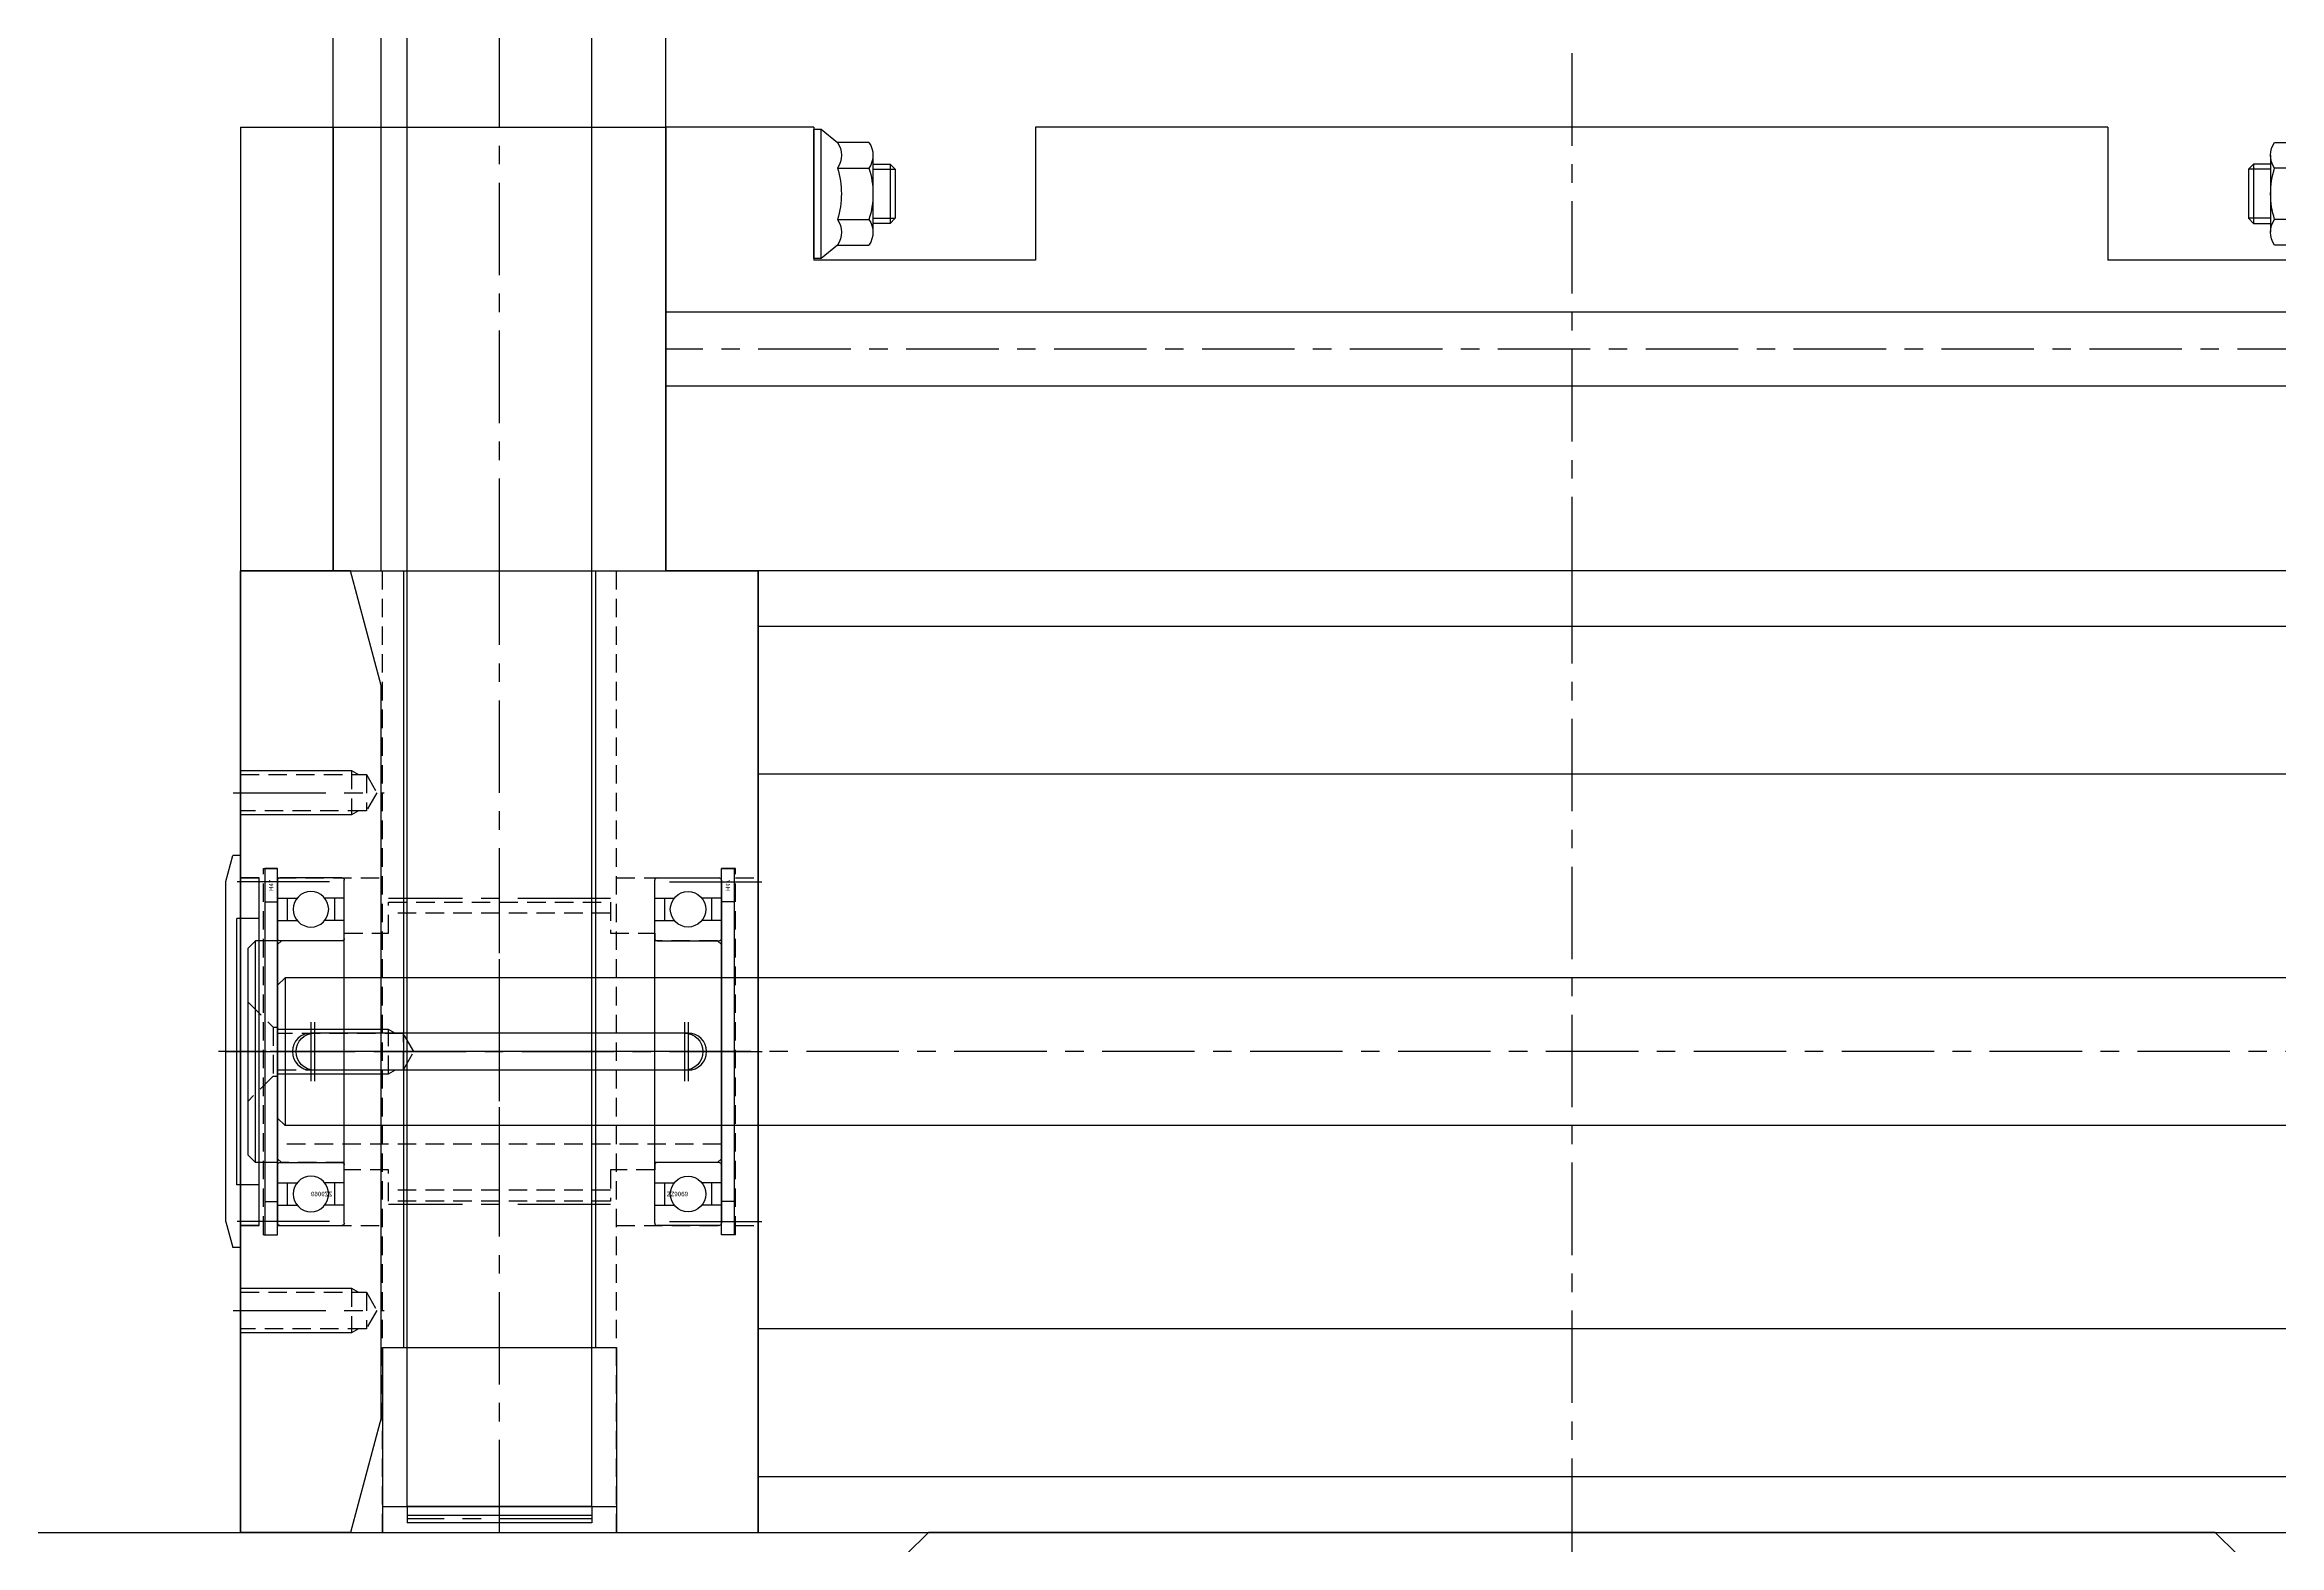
# Model space of a CAD drawing. Header units: inches. Extents: x 0 to 23821, y 0 to 11279.
# Drawn here: x 7330.6 to 7632.8, y 4503.6 to 4706.5 of the extents above; entities that cross this region are included whole.
import ezdxf
from ezdxf.enums import TextEntityAlignment as Align

# ---------------------------------------------------------------- set-up
doc = ezdxf.new("R2010")
doc.units = ezdxf.units.IN
doc.header["$LTSCALE"] = 10
doc.header["$MEASUREMENT"] = 0
doc.linetypes.add('CENTER', pattern=[2, 1.25, -0.25, 0.25, -0.25])
doc.linetypes.add('HIDDEN', pattern=[0.375, 0.25, -0.125])
for name, color, linetype in [('11', 1, 'CENTER'), ('22', 2, 'HIDDEN'), ('44', 4, 'Continuous'), ('77', 40, 'HIDDEN'), ('A', 8, 'Continuous'), ('B', 123, 'Continuous'), ('BOM-T', 4, 'Continuous'), ('G', 231, 'Continuous'), ('T', 3, 'Continuous')]:
    doc.layers.add(name, color=color, linetype=linetype)
doc.styles.add('SCI', font='')
doc.styles.get("Standard").update_dxf_attribs({"font": 'arial.ttf'})
doc.styles.get('SCI').set_extended_font_data('Gulim')

# ---------------------------------------------------------------- blocks, each defined once
blk = doc.blocks.new('A$C36ac1f08')
blk.add_line((-6520, -12), (-280, -12))
blk = doc.blocks.new('A$Cbdb6d510')
for p, q in [((24.75, 1.75), (-24.75, 1.75)), ((-24.75, 1.75), (-24.75, 0)), ((-24.75, 0), (24.75, 0)), ((-20.25, 1.75), (-20.25, 0)), ((20.25, 1.75), (20.25, 0)), ((24.75, 0), (24.75, 1.75))]:
    blk.add_line(p, q)
at = {"layer": '11'}
blk.add_line((0, 2.75), (0, -1.15), dxfattribs=at)
at = {"layer": 'BOM-T', "color": 4, "style": 'SCI'}
blk.add_text('H47', height=0.6, dxfattribs=at).set_placement((21.73, 0.89), align=Align.MIDDLE_LEFT)
blk = doc.blocks.new('A$Ca1361010')
for p, q in [((-15, 29.5), (-14.5, 30)), ((-15, 21), (-15, 29.5)), ((-14.5, 30), (14.5, 30)), ((-12.5, -30), (-12.5, 30)), ((-10, -30), (-10, 30)), ((10, -30), (10, 30)), ((15, 29.5), (14.5, 30)), ((15, 21), (15, 29.5)), ((-16, 21), (-15, 21)), ((-16, 15), (-16, 21)), ((15, 21), (16, 21)), ((16, 21), (16, 15)), ((-20.21, -15), (-20.21, 15)), ((-20.21, 15), (-16, 15)), ((-18.71, -15), (-18.71, 15)), ((16, 15), (20.21, 15)), ((18.71, -15), (18.71, 15)), ((20.21, 15), (20.21, -15)), ((-16, -15), (-20.21, -15)), ((-16, -21), (-16, -15)), ((20.21, -15), (16, -15)), ((16, -15), (16, -21)), ((-15, -21), (-16, -21)), ((-15, -29.5), (-15, -21)), ((16, -21), (15, -21)), ((15, -29.5), (15, -21)), ((-14.5, -30), (-15, -29.5)), ((-14.5, -30), (14.5, -30)), ((14.5, -30), (15, -29.5))]:
    blk.add_line(p, q)
at = {"layer": '11'}
for p, q in [((0, -31), (0, 31)), ((-20.69, -15), (-20.69, 15)), ((20.69, -15), (20.69, 15)), ((-21.69, 0), (21.69, 0))]:
    blk.add_line(p, q, dxfattribs=at)
blk = doc.blocks.new('A$Ca8ec0757')
for p, q in [((0, 0), (0, -19.2)), ((190, 0), (0, 0)), ((130, 0), (130, -70)), ((190, 0), (190, -57.5)), ((190, -12.5), (130, -12.5)), ((25, -19.2), (0, -19.2)), ((25, -19.2), (25, -50.8)), ((130, -22), (25, -22)), ((130, -48), (25, -48)), ((0, -50.8), (0, -70)), ((25, -50.8), (0, -50.8)), ((130, -57.5), (190, -57.5)), ((130, -70), (0, -70))]:
    blk.add_line(p, q)
blk = doc.blocks.new('A$Cab75dd74')
for p, q in [((0, -14.85), (0, 0)), ((0, 0), (130, 0)), ((130, -14.85), (130, 0))]:
    blk.add_line(p, q)
at = {"layer": 'G'}
for p, q in [((15.5, -19), (0, -14.85)), ((114.5, -19), (130, -14.85)), ((15.5, -19), (114.5, -19))]:
    blk.add_line(p, q, dxfattribs=at)
blk = doc.blocks.new('A$C1d15a0a0')
for p, q in [((-23.5, -1), (23.5, -1)), ((-23.5, -1), (-23.5, -3.5)), ((-18, -1), (-18, -4)), ((18, -1), (18, -4)), ((23.5, -1), (23.5, -3.5)), ((-26.5, -3.5), (-23.5, -3.5)), ((-26.5, -3.5), (-26.5, -4.56)), ((-23, -5.5), (-26.5, -4.56)), ((-23, -5.5), (23, -5.5)), ((-18, -4), (18, -4)), ((23, -5.5), (26.5, -4.56)), ((23.5, -3.5), (26.5, -3.5)), ((26.5, -3.5), (26.5, -4.56))]:
    blk.add_line(p, q)
at = {"layer": '11'}
blk.add_line((0, 0), (0, -6.5), dxfattribs=at)
blk = doc.blocks.new('A$C0fd4e748')
for p, q in [((-2.2, 12.5), (-2.2, -12.5)), ((0, 12.5), (-2.2, 12.5)), ((-1.2, 12.5), (-1.2, -12.5)), ((0, 12.5), (0, -12.5)), ((0, -12.5), (-2.2, -12.5))]:
    blk.add_line(p, q)
at = {"layer": '11'}
blk.add_line((-1.68, 12.5), (-1.68, -12.5), dxfattribs=at)
blk = doc.blocks.new('A$C94b1c0e9')
for p, q in [((-23.2, 0), (23.2, 0)), ((-20.75, 0), (-20.75, -2.63)), ((-17.75, 0), (-17.75, -2.63)), ((17.75, 0), (17.75, -2.63)), ((20.75, 0), (20.75, -2.63)), ((-23.5, -8.7), (-23.5, -0.3)), ((-17.75, -1.31), (-20.75, -1.31)), ((-15, -8.7), (-15, -0.3)), ((15, -0.3), (15, -8.7)), ((20.75, -1.31), (17.75, -1.31)), ((23.5, -0.3), (23.5, -8.7)), ((23.2, -9), (-23.2, -9)), ((-20.75, -9), (-20.75, -6.37)), ((-17.75, -7.69), (-20.75, -7.69)), ((-17.75, -9), (-17.75, -6.37)), ((17.75, -9), (17.75, -6.37)), ((20.75, -7.69), (17.75, -7.69)), ((20.75, -9), (20.75, -6.37))]:
    blk.add_line(p, q)
for centre in [(-19.25, -4.5), (19.25, -4.5)]:
    blk.add_circle(centre, 2.4)
for centre, start, end in [((-23.2, -0.3), 90, 180), ((-15.3, -0.3), 0, 90), ((15.3, -0.3), 90, 180), ((23.2, -0.3), 0, 90), ((-23.2, -8.7), 180, 270), ((-15.3, -8.7), 270, 0), ((15.3, -8.7), 180, 270), ((23.2, -8.7), 270, 360)]:
    blk.add_arc(centre, 0.3, start, end)
at = {"layer": '11'}
blk.add_line((0, -10), (0, 1), dxfattribs=at)
at = {"layer": 'BOM-T', "color": 4}
blk.add_text('6906ZZ', height=0.6, rotation=90, dxfattribs=at).set_placement((-18.95, -4.5))
blk = doc.blocks.new('A$Cd4d982c3')
for p, q in [((0, -70), (0, 0)), ((0, 0), (130, 0)), ((130, -57.5), (130, 0)), ((3.5, -50.8), (3.5, -19.2))]:
    blk.add_line(p, q)
at = {"layer": '11'}
for p, q in [((42.02, -12.02), (42.02, 1)), ((65, -72), (65, 2)), ((87.98, -12.02), (87.98, 1)), ((0, -35), (130, -35)), ((30, -71), (30, -50.58)), ((100, -71), (100, -50.58)), ((42.02, -57.98), (42.02, -71)), ((87.98, -57.98), (87.98, -71))]:
    blk.add_line(p, q, dxfattribs=at)
at = {"layer": '22'}
for p, q in [((41.5, -3.1), (41.5, 0)), ((88.5, -3.1), (88.5, 0)), ((40.25, -3.1), (40.25, -5)), ((40.25, -3.1), (89.75, -3.1)), ((40.25, -5), (89.75, -5)), ((41.5, -19.2), (41.5, -5)), ((88.5, -19.2), (88.5, -5)), ((89.75, -3.1), (89.75, -5)), ((0, -19.2), (130, -19.2)), ((0, -50.8), (130, -50.8)), ((41.5, -65), (41.5, -50.8)), ((88.5, -65), (88.5, -50.8)), ((30, -51.58), (27.54, -53)), ((27.54, -53), (27.54, -70)), ((32.46, -53), (27.54, -53)), ((32.46, -53), (30, -51.58)), ((32.46, -70), (32.46, -53)), ((100, -51.58), (97.54, -53)), ((97.54, -53), (97.54, -70)), ((102.46, -53), (97.54, -53)), ((102.46, -53), (100, -51.58)), ((102.46, -70), (102.46, -53)), ((33, -55), (27, -55)), ((103, -55), (97, -55)), ((40.25, -66.9), (40.25, -65)), ((40.25, -65), (89.75, -65)), ((89.75, -66.9), (89.75, -65)), ((40.25, -66.9), (89.75, -66.9)), ((41.5, -70), (41.5, -66.9)), ((88.5, -70), (88.5, -66.9))]:
    blk.add_line(p, q, dxfattribs=at)
at = {"layer": 'B'}
for p, q in [((3.5, -22.5), (130, -22.5)), ((3.5, -47.5), (130, -47.5))]:
    blk.add_line(p, q, dxfattribs=at)
at = {"layer": 'T'}
for p, q in [((27.54, -54.06), (27, -55)), ((33, -55), (32.46, -54.06)), ((97.54, -54.06), (97, -55)), ((103, -55), (102.46, -54.06)), ((27, -55), (27, -70)), ((33, -70), (33, -55)), ((97, -55), (97, -70)), ((103, -70), (103, -55))]:
    blk.add_line(p, q, dxfattribs=at)
at = {"xscale": -1, "rotation": 180}
for name in ['A$Ca8ec0757', 'A$Cab75dd74']:
    blk.add_blockref(name, (0, -70), dxfattribs=at)
blk.add_blockref('A$C1d15a0a0', (65, -66.5))
at = {"layer": '44'}
for name, p in [('A$Cbdb6d510', (65, -5)), ('A$C94b1c0e9', (65, -56))]:
    blk.add_blockref(name, p, dxfattribs=at)
at = {"layer": '44', "xscale": -1, "rotation": 180}
for name, p in [('A$C94b1c0e9', (65, -14)), ('A$Cbdb6d510', (65, -65))]:
    blk.add_blockref(name, p, dxfattribs=at)
at = {"layer": '77', "xscale": -1, "rotation": 180}
blk.add_blockref('A$Ca1361010', (65, -35), dxfattribs=at)
at = {"layer": 'B'}
blk.add_blockref('A$C0fd4e748', (3.5, -35), dxfattribs=at)
blk = doc.blocks.new('A$Ca3c98541')
for p, q in [((-351, 10), (-2, 10)), ((-2, 10), (-1, 9)), ((-2, -10), (-2, 10)), ((-1, -9), (-1, 9)), ((-56.5, 2.5), (-5.5, 2.5)), ((-56.5, -2.5), (-5.5, -2.5)), ((-2, -10), (-1, -9)), ((-351, -10), (-2, -10))]:
    blk.add_line(p, q)
for centre, start, end in [((-56.5, 0), 90, 270), ((-5.5, 0), 270, 90)]:
    blk.add_arc(centre, 2.5, start, end)
at = {"layer": '11'}
for p, q in [((-56.5, -4), (-56.5, 4)), ((-5.5, -4), (-5.5, 4)), ((-465, 0), (0, 0))]:
    blk.add_line(p, q, dxfattribs=at)
at = {"layer": '22'}
for p, q in [((-18, 2.46), (-19.42, 0)), ((-19.42, 0), (-18, -2.46)), ((-1, 2.46), (-18, 2.46)), ((-18, 2.46), (-18, -2.46)), ((-16, 3), (-16, -3)), ((-18, -2.46), (-1, -2.46))]:
    blk.add_line(p, q, dxfattribs=at)
at = {"layer": 'T'}
for p, q in [((-16, 3), (-16.94, 2.46)), ((-1, 3), (-16, 3)), ((-16.94, -2.46), (-16, -3)), ((-16, -3), (-1, -3))]:
    blk.add_line(p, q, dxfattribs=at)
blk = doc.blocks.new('A$C98b997a5')
for p, q in [((-5.5, 25), (-5.5, -25)), ((-0.5, 25), (-0.5, -25))]:
    blk.add_line(p, q)
for centre, start, end in [((-3, 25), 0, 180), ((-3, -25), 180, 0)]:
    blk.add_arc(centre, 2.5, start, end)
at = {"layer": '11'}
for p, q in [((-3, 28.5), (-3, -29)), ((1, 25), (-7, 25)), ((1, -25), (-7, -25))]:
    blk.add_line(p, q, dxfattribs=at)
blk = doc.blocks.new('A$C61accbae')
for p, q in [((-15, 0), (-15, -3)), ((-15, 0), (15, 0)), ((15, 0), (15, -3)), ((-15, -3), (-14, -4)), ((-15, -3), (15, -3)), ((14, -4), (15, -3)), ((-14, -4), (14, -4))]:
    blk.add_line(p, q)
at = {"layer": '11'}
blk.add_line((0, -5), (0, 1), dxfattribs=at)
at = {"layer": '22'}
for p, q in [((-3.3, -0.6), (-3.3, 0)), ((3.3, -0.6), (3.3, 0)), ((-3.3, -0.6), (-6.7, -4)), ((3.3, -0.6), (-3.3, -0.6)), ((6.7, -4), (3.3, -0.6))]:
    blk.add_line(p, q, dxfattribs=at)
blk = doc.blocks.new('A$C1537f57e')
for p, q in [((35, -12.5), (255, -12.5)), ((35, -32.5), (255, -32.5)), ((35, -107.5), (255, -107.5)), ((35, -127.5), (255, -127.5)), ((35, -135), (255, -135))]:
    blk.add_line(p, q)
at = {"layer": '11'}
blk.add_line((145, -135), (145, -5), dxfattribs=at)
at = {"rotation": 90}
for name, p, xscale in [('A$Cd4d982c3', (255, -5), -1.000000000000003), ('A$C61accbae', (320, -70), -1)]:
    blk.add_blockref(name, p, dxfattribs=dict(at, xscale=xscale))
blk.add_blockref('A$Ca3c98541', (321, -70))
at = {"layer": '44', "xscale": -1.000000000000003, "rotation": 90}
blk.add_blockref('A$C98b997a5', (290, -73), dxfattribs=at)
blk = doc.blocks.new('A$Cb1803f2f')
for p, q in [((60, 0), (0, 0)), ((0, 0), (0, -245)), ((60, 0), (60, -20)), ((42, -20), (42, -50)), ((60, -20), (42, -20)), ((42.25, -21), (42.25, -20)), ((42.25, -20), (59.75, -20)), ((44.07, -23.2), (42.25, -21)), ((42.25, -21), (59.75, -21)), ((59.75, -21), (57.93, -23.2)), ((59.75, -20), (59.75, -21)), ((44.07, -23.2), (44.07, -27.46)), ((47.54, -23.2), (47.54, -27.46)), ((54.46, -23.2), (54.46, -27.46)), ((57.93, -27.46), (57.93, -23.2)), ((56.2, -28), (45.8, -28)), ((47, -30.32), (47, -28)), ((55, -28), (55, -30.32)), ((47.68, -31), (47, -30.32)), ((55, -30.32), (47, -30.32)), ((54.32, -31), (47.68, -31)), ((55, -30.32), (54.32, -31)), ((60, -50), (42, -50)), ((60, -50), (60, -195)), ((60, -195), (42, -195)), ((42, -195), (42, -225)), ((47.68, -214), (47, -214.68)), ((54.32, -214), (47.68, -214)), ((55, -214.68), (54.32, -214)), ((44.07, -221.8), (44.07, -217.54)), ((56.2, -217), (45.8, -217)), ((47, -214.68), (47, -217)), ((55, -214.68), (47, -214.68)), ((47.54, -221.8), (47.54, -217.54)), ((54.46, -221.8), (54.46, -217.54)), ((55, -217), (55, -214.68)), ((57.93, -217.54), (57.93, -221.8)), ((44.07, -221.8), (42.25, -224)), ((59.75, -224), (57.93, -221.8)), ((60, -225), (42, -225)), ((42.25, -224), (42.25, -225)), ((42.25, -224), (59.75, -224)), ((42.25, -225), (59.75, -225)), ((59.75, -225), (59.75, -224)), ((60, -225), (60, -245)), ((60, -245), (0, -245))]:
    blk.add_line(p, q)
for centre, radius, start, end in [((45.8, -20.67), 3.07, 235.6158, 304.3842), ((51, -12.27), 11.46, 252.412, 287.588), ((56.2, -20.67), 3.07, 235.6158, 304.3842), ((45.8, -24.93), 3.07, 235.6158, 304.3842), ((51, -16.54), 11.46, 252.412, 287.588), ((56.2, -24.93), 3.07, 235.6158, 304.3842), ((45.8, -220.07), 3.07, 55.6158, 124.3842), ((51, -228.46), 11.46, 72.412, 107.588), ((56.2, -220.07), 3.07, 55.6158, 124.3842), ((45.8, -224.33), 3.07, 55.6158, 124.3842), ((51, -232.73), 11.46, 72.412, 107.588), ((56.2, -224.33), 3.07, 55.6158, 124.3842)]:
    blk.add_arc(centre, radius, start, end)
at = {"layer": '11'}
blk.add_line((30, 0), (30, -245), dxfattribs=at)
at = {"layer": 'A'}
for p, q in [((25, 0), (25, -245)), ((35, 0), (35, -245))]:
    blk.add_line(p, q, dxfattribs=at)
at = {"layer": 'T'}
for p, q in [((47.68, -28), (47.68, -31)), ((54.32, -28), (54.32, -31)), ((47.68, -217), (47.68, -214)), ((54.32, -217), (54.32, -214))]:
    blk.add_line(p, q, dxfattribs=at)
blk = doc.blocks.new('A$C64782e2b')
at = {"xscale": -1, "rotation": 90}
blk.add_blockref('A$Cb1803f2f', (0, 0), dxfattribs=at)
blk = doc.blocks.new('A$C2c7bb568')
for p, q in [((122.5, -130), (122.5, -570)), ((167.5, -130), (167.5, -570))]:
    blk.add_line(p, q)
at = {"layer": '11'}
for p, q in [((0, -600), (0, -130)), ((145, -130), (145, -570))]:
    blk.add_line(p, q, dxfattribs=at)
at = {"layer": 'B'}
for p, q in [((132.5, -130), (132.5, -570)), ((157.5, -130), (157.5, -570))]:
    blk.add_line(p, q, dxfattribs=at)
at = {"layer": 'G'}
blk.add_line((161, -130), (161, -570), dxfattribs=at)
for name, p in [('A$C1537f57e', (-145, 5)), ('A$C64782e2b', (-122.5, -130))]:
    blk.add_blockref(name, p)
blk = doc.blocks.new('A$Cc94e9993')
h = blk.add_hatch(color=256)
h.dxf.hatch_style = 1
h.paths.add_polyline_path([(-40, 70, 0.414214), (-45, 65), (-40, 65)])
h.paths.add_polyline_path([(-35, 65), (-40, 65), (-40, 60, 0.414214)])
h = blk.add_hatch(color=256)
h.dxf.hatch_style = 1
h.paths.add_polyline_path([(40, 70, 0.414214), (35, 65), (40, 65)])
h.paths.add_polyline_path([(45, 65), (40, 65), (40, 60, 0.414214)])
h = blk.add_hatch(color=256)
h.dxf.hatch_style = 1
h.paths.add_polyline_path([(-34, 22.5), (-34, 25.5, 0.414214), (-37, 22.5)])
h.paths.add_polyline_path([(-34, 19.5, 0.414214), (-31, 22.5), (-34, 22.5)])
h = blk.add_hatch(color=256)
h.dxf.hatch_style = 1
h.paths.add_polyline_path([(34, 22.5), (34, 25.5, 0.414214), (31, 22.5)])
h.paths.add_polyline_path([(34, 19.5, 0.414214), (37, 22.5), (34, 22.5)])
h = blk.add_hatch(color=256)
h.dxf.hatch_style = 1
h.paths.add_polyline_path([(-34, -22.5), (-34, -19.5, 0.414214), (-37, -22.5)])
h.paths.add_polyline_path([(-34, -25.5, 0.414214), (-31, -22.5), (-34, -22.5)])
h = blk.add_hatch(color=256)
h.dxf.hatch_style = 1
h.paths.add_polyline_path([(34, -22.5), (34, -19.5, 0.414214), (31, -22.5)])
h.paths.add_polyline_path([(34, -25.5, 0.414214), (37, -22.5), (34, -22.5)])
h = blk.add_hatch(color=256)
h.dxf.hatch_style = 1
h.paths.add_polyline_path([(-40, -60, 0.414214), (-45, -65), (-40, -65)])
h.paths.add_polyline_path([(-35, -65), (-40, -65), (-40, -70, 0.414214)])
h = blk.add_hatch(color=256)
h.dxf.hatch_style = 1
h.paths.add_polyline_path([(40, -60, 0.414214), (35, -65), (40, -65)])
h.paths.add_polyline_path([(45, -65), (40, -65), (40, -70, 0.414214)])
for p, q in [((-90, 84.5), (-87, 87.5)), ((-87, 87.5), (87, 87.5)), ((87, 87.5), (90, 84.5)), ((-90, -84.5), (-90, 84.5)), ((90, -84.5), (90, 84.5)), ((-90, 29.9), (90, 29.9)), ((-90, -29.9), (90, -29.9)), ((-90, -84.5), (-87, -87.5)), ((87, -87.5), (90, -84.5)), ((-87, -87.5), (87, -87.5))]:
    blk.add_line(p, q)
for centre, radius in [((-80, 65), 4.5), ((-40, 65), 5), ((-10, 70), 2.07), ((10, 70), 2.07), ((40, 65), 5), ((80, 65), 4.5), ((-34, 22.5), 3), ((-21, 22.5), 3.3), ((21, 22.5), 3.3), ((34, 22.5), 3), ((0, 0), 18), ((-62, 0), 13), ((62, 0), 13), ((-34, -22.5), 3), ((-21, -22.5), 3.3), ((21, -22.5), 3.3), ((34, -22.5), 3), ((-40, -65), 5), ((40, -65), 5), ((-80, -65), 4.5), ((80, -65), 4.5), ((-10, -70), 2.07), ((10, -70), 2.07)]:
    blk.add_circle(centre, radius)
at = {"layer": '11'}
for p, q in [((0, -88.5), (0, 88.5)), ((-80, 73), (-80, 57)), ((-10, 73.5), (-10, 66.5)), ((10, 73.5), (10, 66.5)), ((80, 73), (80, 57)), ((-40, 71), (-40, 59)), ((-13.5, 70), (-6.5, 70)), ((6.5, 70), (13.5, 70)), ((40, 71), (40, 59)), ((-88, 65), (-72, 65)), ((-46, 65), (-34, 65)), ((34, 65), (46, 65)), ((72, 65), (88, 65)), ((-21, 29), (-21, 16)), ((21, 29), (21, 16)), ((-34, 26.5), (-34, 18.5)), ((34, 26.5), (34, 18.5)), ((-38, 22.5), (-30, 22.5)), ((-27.5, 22.5), (-14.5, 22.5)), ((14.5, 22.5), (27.5, 22.5)), ((30, 22.5), (38, 22.5)), ((-62, -14), (-62, 14)), ((62, -14), (62, 14)), ((-91, 0), (91, 0)), ((-21, -16), (-21, -29)), ((21, -16), (21, -29)), ((-34, -18.5), (-34, -26.5)), ((34, -18.5), (34, -26.5)), ((-38, -22.5), (-30, -22.5)), ((-27.5, -22.5), (-14.5, -22.5)), ((14.5, -22.5), (27.5, -22.5)), ((30, -22.5), (38, -22.5)), ((-80, -57), (-80, -73)), ((80, -57), (80, -73)), ((-40, -59), (-40, -71)), ((40, -59), (40, -71)), ((-88, -65), (-72, -65)), ((-46, -65), (-34, -65)), ((34, -65), (46, -65)), ((72, -65), (88, -65)), ((-10, -66.5), (-10, -73.5)), ((10, -66.5), (10, -73.5)), ((-13.5, -70), (-6.5, -70)), ((6.5, -70), (13.5, -70))]:
    blk.add_line(p, q, dxfattribs=at)
at = {"layer": '22'}
for centre, radius in [((-80, 65), 7), ((80, 65), 7), ((-21, 22.5), 5.5), ((21, 22.5), 5.5), ((-21, -22.5), 5.5), ((21, -22.5), 5.5), ((-80, -65), 7), ((80, -65), 7)]:
    blk.add_circle(centre, radius, dxfattribs=at)
at = {"layer": 'T'}
for centre in [(-10, 70), (10, 70), (-10, -70), (10, -70)]:
    blk.add_arc(centre, 2.5, 255, 165, dxfattribs=at)
blk = doc.blocks.new('A$C523db8ad')
for p, q in [((-5, 12.5), (41, 12.5)), ((41, -12.5), (41, 12.5)), ((-8, -9.5), (-8, 9.5)), ((-5, -12.5), (41, -12.5))]:
    blk.add_line(p, q)
for centre in [(0, 0), (20, 0)]:
    blk.add_circle(centre, 2.75)
for centre, start, end in [((-5, 9.5), 90, 180), ((-5, -9.5), 180, 270)]:
    blk.add_arc(centre, 3, start, end)
at = {"layer": '11'}
for p, q in [((0, 3.75), (0, -3.75)), ((20, 3.75), (20, -3.75)), ((-3.75, 0), (3.75, 0)), ((16.25, 0), (23.75, 0)), ((36.8, 0), (42, 0))]:
    blk.add_line(p, q, dxfattribs=at)
at = {"layer": '22'}
for p, q in [((37.8, -12.5), (37.8, 12.5)), ((37.8, 6.5), (41, 6.5)), ((41, -6.5), (37.8, -6.5))]:
    blk.add_line(p, q, dxfattribs=at)
blk = doc.blocks.new('A$Cfb394132')
blk.add_blockref('A$Cc94e9993', (0, 0))
at = {"layer": '22'}
blk.add_blockref('A$C523db8ad', (-10, -70), dxfattribs=at)
blk = doc.blocks.new('A$C1d24d074')
blk.add_blockref('A$Cfb394132', (0, 0))
blk = doc.blocks.new('A$Caad6c7fd')
blk.add_blockref('A$C1d24d074', (0, 0))

msp = doc.modelspace()

# ---------------------------------------------------------------- block references
at = {"rotation": 180}
for name, p in [('A$C2c7bb568', (7537.14339049, 4505.30962586, -227228.55083111)), ('A$Caad6c7fd', (7537.14339049, 4417.80962586, -227228.55083111))]:
    msp.add_blockref(name, p, dxfattribs=at)
msp.add_blockref('A$C36ac1f08', (8237.14339049, 4517.30962586, -227228.55083111))

doc.saveas('drawing.dxf')
